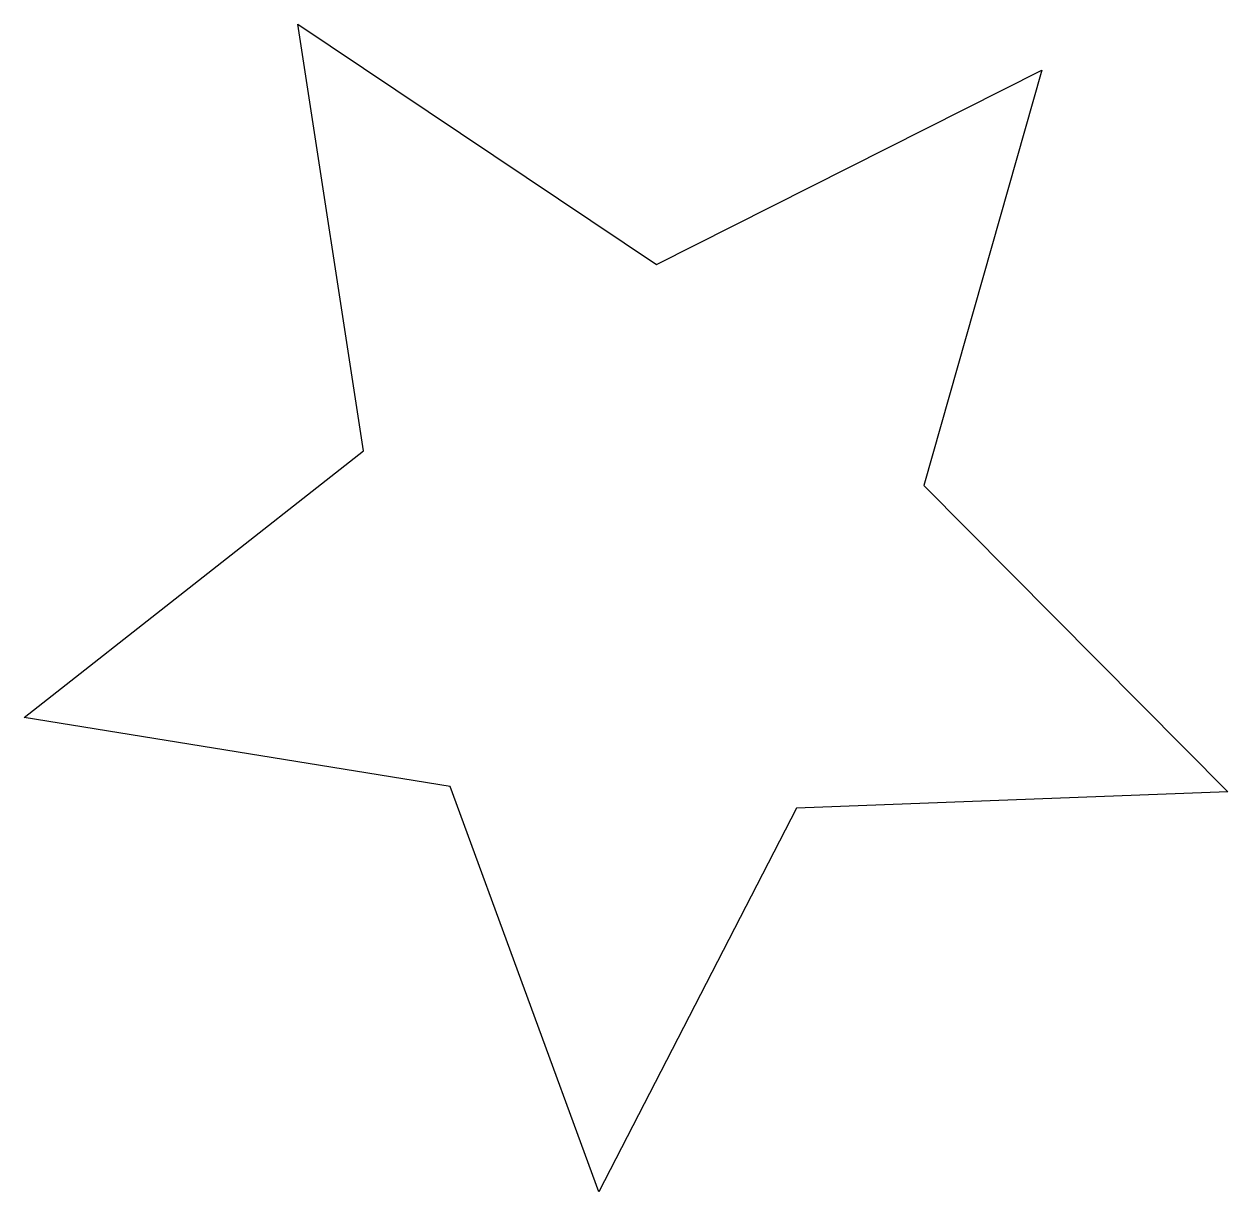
# Model space of a CAD drawing. Extents: x 0 to 3.29, y 0 to 3.2.
import ezdxf

# ---------------------------------------------------------------- set-up
doc = ezdxf.new("R2010")
doc.units = 0
doc.layers.add('Layer_1', color=7, linetype='CONTINUOUS')

msp = doc.modelspace()

# ---------------------------------------------------------------- linework, layer by layer
at = {"layer": 'Layer_1', "color": 7}
msp.add_lwpolyline([(3.2938, 1.094605), (2.1134, 1.050405), (1.5729, 0.000015), (1.166, 1.109035), (0, 1.298485), (0.9291, 2.028115), (0.7489, 3.195585), (1.7299, 2.537495), (2.7846, 3.069585), (2.4619, 1.933235)], close=True, dxfattribs=at)

doc.saveas('drawing.dxf')
